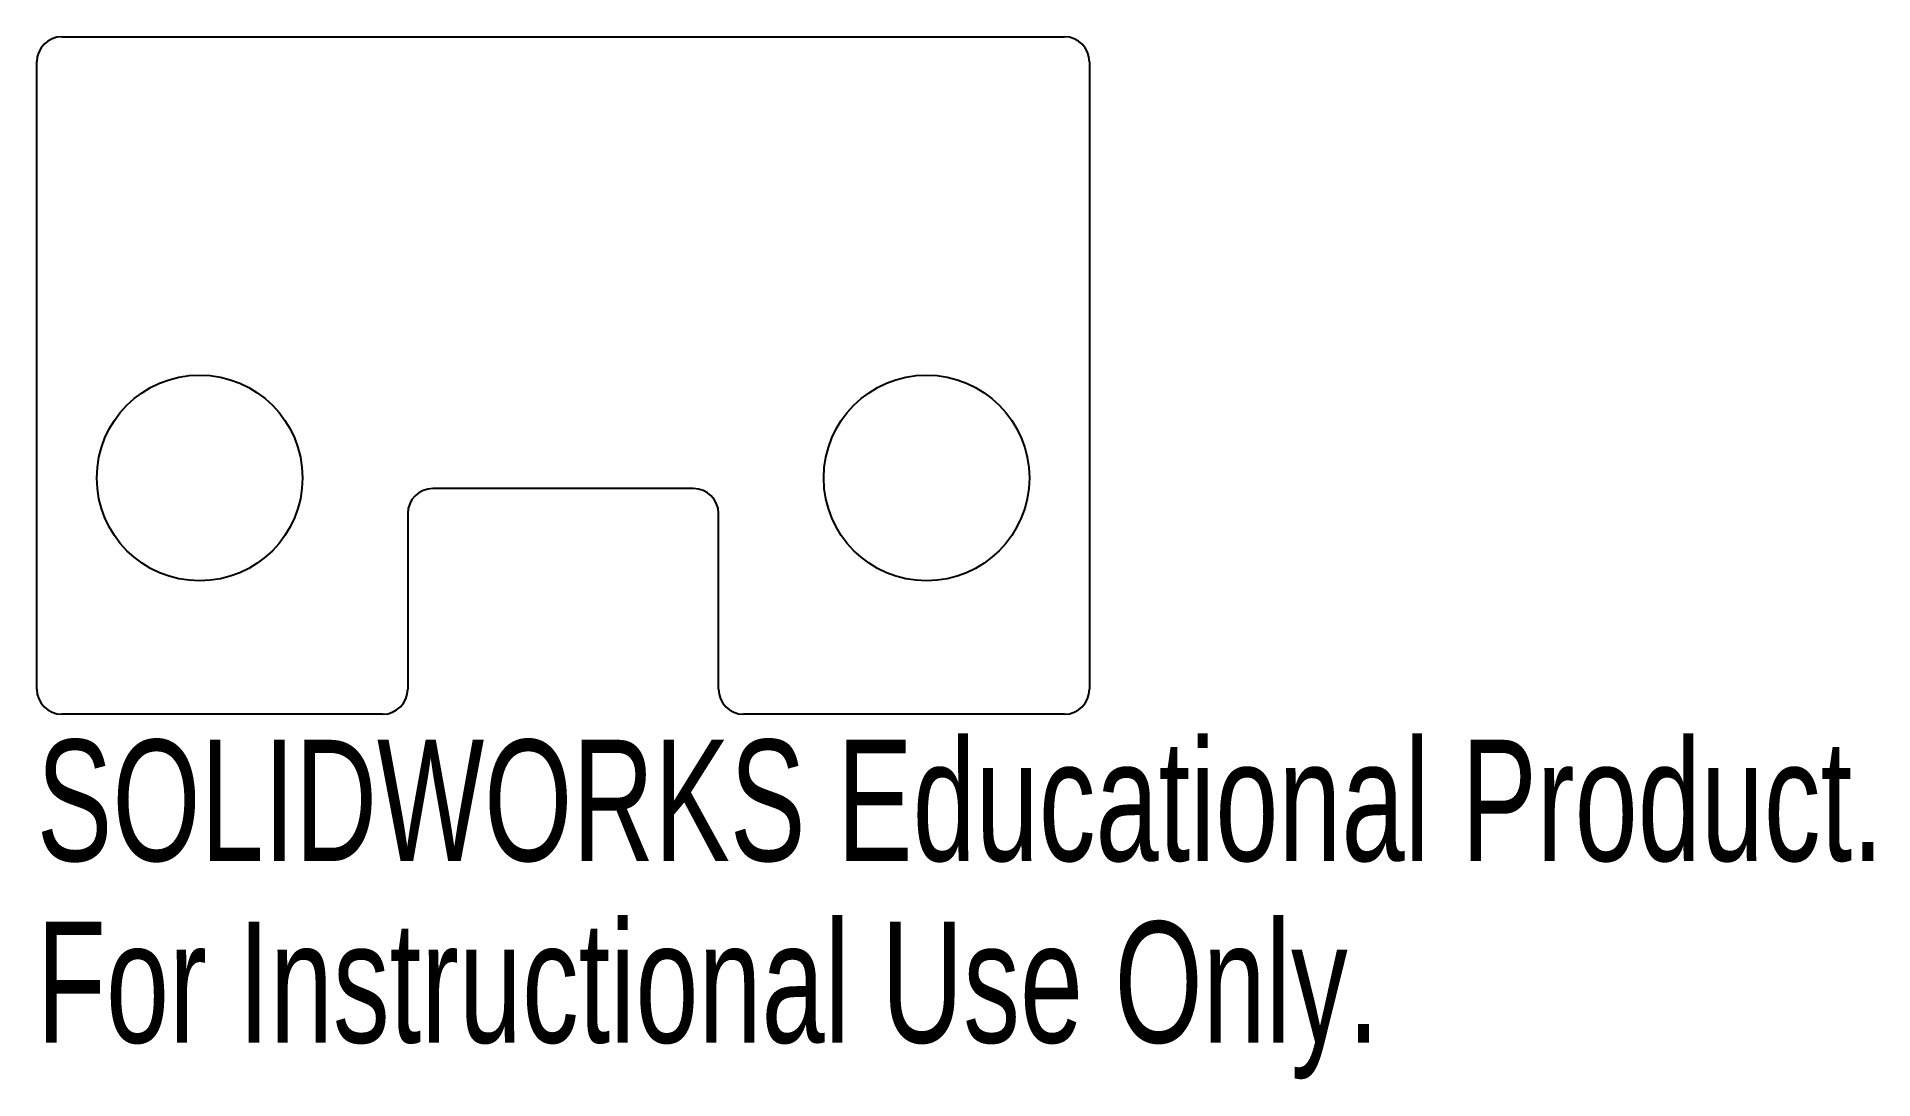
# Model space of a CAD drawing. Header units: millimetres. Extents: x -182.9 to -109.7, y 5.1 to 46.7.
import ezdxf

# ---------------------------------------------------------------- set-up
doc = ezdxf.new("R2010")
doc.units = ezdxf.units.MM
doc.styles.add('SLDTEXTSTYLE0', font='TXT', dxfattribs={"width": 0.7})

msp = doc.modelspace()

# ---------------------------------------------------------------- linework, layer by layer
at = {"color": 7, "linetype": 'Continuous', "lineweight": 25}
for p, q in [((-181.925, 46.7), (-141.925, 46.7)), ((-182.925, 20.676), (-182.925, 45.7)), ((-140.925, 45.7), (-140.925, 20.676)), ((-156.725, 28.676), (-167.125, 28.676)), ((-168.125, 27.676), (-168.125, 20.676)), ((-155.725, 20.676), (-155.725, 27.676)), ((-169.125, 19.676), (-181.925, 19.676)), ((-141.925, 19.676), (-154.725, 19.676))]:
    msp.add_line(p, q, dxfattribs=at)
for centre in [(-176.425, 29.1), (-147.425, 29.1)]:
    msp.add_circle(centre, 4.102, dxfattribs=at)
for centre, start, end in [((-181.925, 45.7), 90, 180), ((-141.925, 45.7), 0, 90), ((-167.125, 27.676), 90, 180), ((-156.725, 27.676), 0, 90), ((-181.925, 20.676), 180, 270), ((-169.125, 20.676), 270, 0), ((-154.725, 20.676), 180, 270), ((-141.925, 20.676), 270, 0)]:
    msp.add_arc(centre, 1, start, end, dxfattribs=at)

# ---------------------------------------------------------------- texts
at = {"color": 7, "linetype": 'Continuous', "char_height": 4.83362, "attachment_point": 1, "style": 'SLDTEXTSTYLE0'}
for s, insert in [('SOLIDWORKS Educational Product.', (-182.925, 18.657)), ('For Instructional Use Only.', (-182.925, 11.407))]:
    msp.add_mtext(s, dxfattribs=dict(at, insert=insert))

doc.saveas('drawing.dxf')
